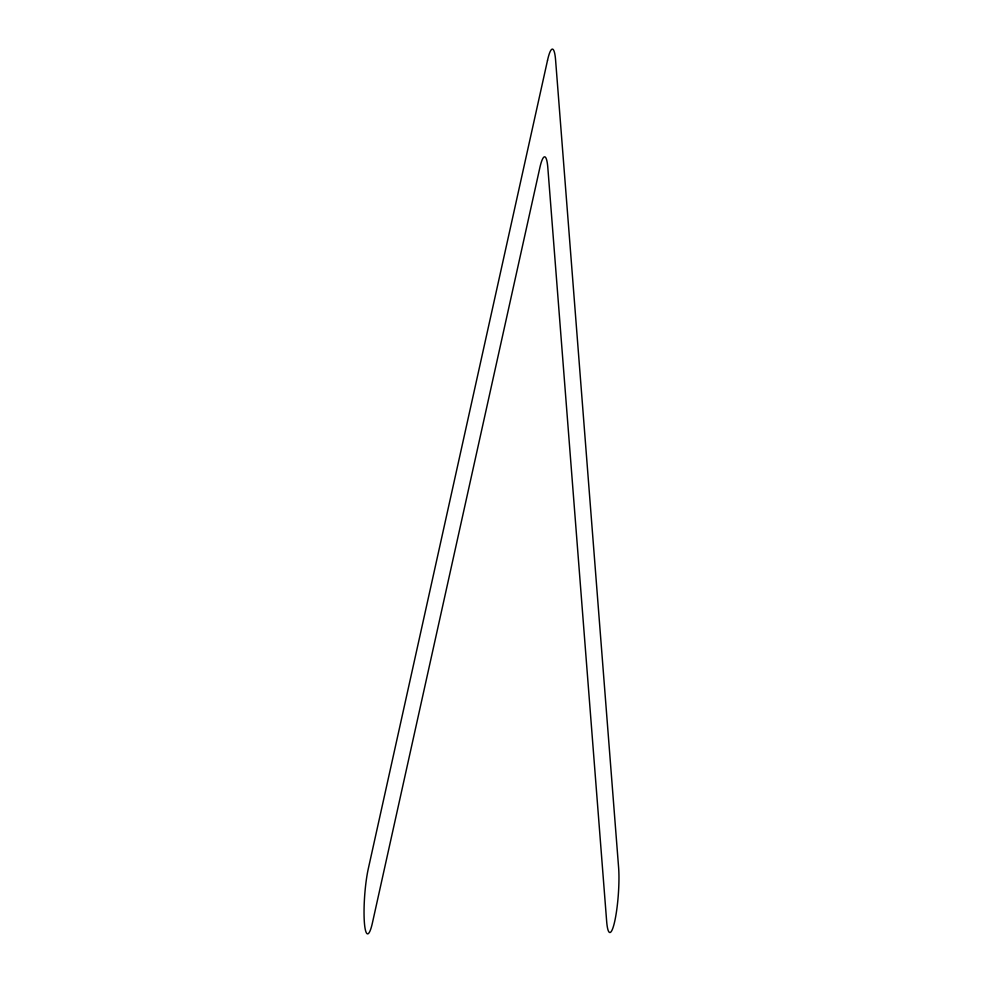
<?xml version="1.0" encoding="UTF-8"?>
<svg xmlns="http://www.w3.org/2000/svg" width="983" height="983" viewBox="0 0 983 983"><rect width="100%" height="100%" fill="white"/><g stroke="black" fill="none" stroke-linecap="round" stroke-linejoin="round"><path stroke-width="1.47" d="M547.531 60.307L368.269 868.861A38.19 5.689 -85.8 0 0 364.398 922.73A38.19 5.689 -85.8 0 0 372.471 922.681L539.778 168.019A38.19 5.689 -85.8 0 1 547.85 167.97L606.658 921.366A38.19 5.689 -85.8 0 0 614.731 921.317A38.19 5.689 -85.8 0 0 618.602 867.461L555.604 60.258A38.19 5.689 -85.8 0 0 547.531 60.307"/></g></svg>
